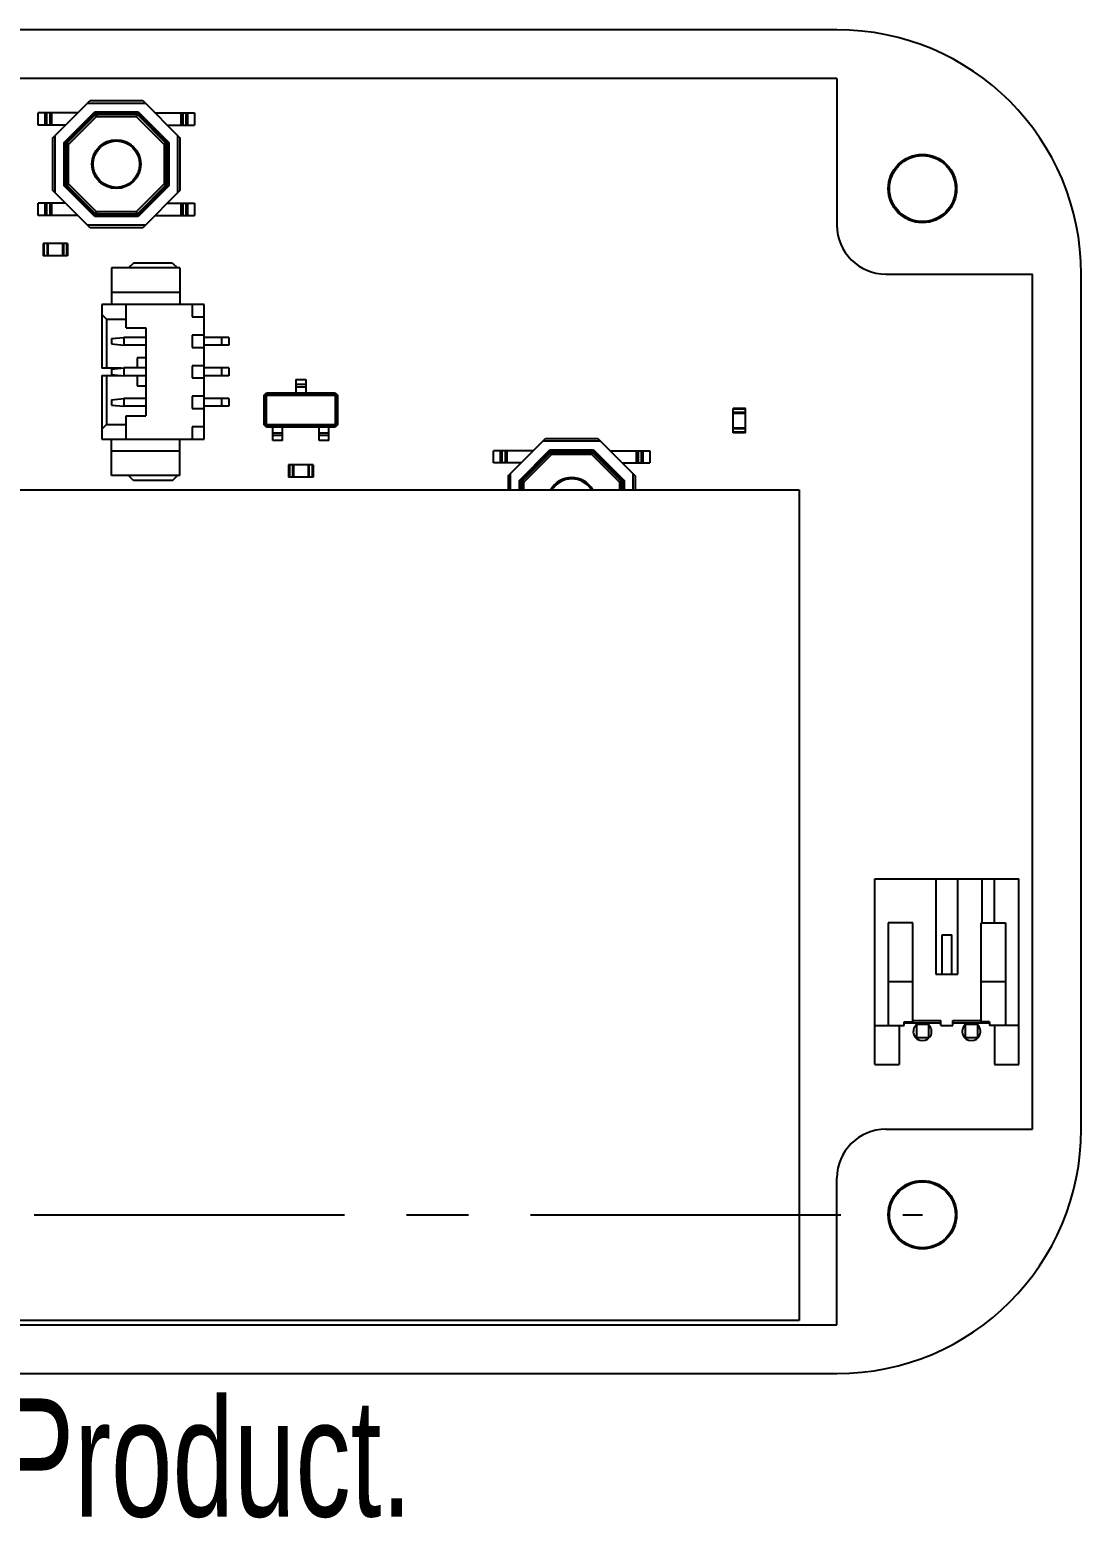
# Model space of a CAD drawing. Header units: millimetres. Extents: x -45 to 45, y -42.1 to 27.5.
# Drawn here: x 2 to 45, y -33.4 to 27.5 of the extents above; entities that cross this region are included whole.
import ezdxf

# ---------------------------------------------------------------- set-up
doc = ezdxf.new("R2010")
doc.units = ezdxf.units.MM
doc.linetypes.add('CENTERX2', pattern=[20.32, 12.7, -2.54, 2.54, -2.54])
doc.styles.add('SLDTEXTSTYLE0', font='TXT', dxfattribs={"width": 0.7})

msp = doc.modelspace()

# ---------------------------------------------------------------- linework, layer by layer
at = {"color": 7, "linetype": 'Continuous', "lineweight": 25}
for p, q in [((35, 27.5), (-35, 27.5)), ((35, 25.5), (-35, 25.5)), ((35, 25.5), (35, 19.5)), ((2.9, 23.077), (4.423, 24.6)), ((4.323, 24.5), (6.677, 24.5)), ((4.423, 24.6), (6.577, 24.6)), ((6.577, 24.6), (8.1, 23.077)), ((3.923, 24.1), (2.3, 24.1)), ((2.3, 23.6), (2.3, 24.1)), ((2.582, 23.6), (2.582, 24.1)), ((2.655, 23.6), (2.655, 24.1)), ((2.784, 23.6), (2.784, 24.1)), ((2.857, 23.6), (2.857, 24.1)), ((3.358, 22.887), (4.613, 24.142)), ((3.407, 22.867), (4.633, 24.093)), ((3.483, 22.872), (4.628, 24.017)), ((3.546, 22.81), (4.69, 23.954)), ((4.613, 24.142), (4.653, 24.044)), ((4.613, 24.142), (6.387, 24.142)), ((4.633, 24.093), (6.367, 24.093)), ((4.69, 24.043), (6.31, 24.043)), ((4.69, 23.954), (6.31, 23.954)), ((6.31, 23.954), (7.454, 22.81)), ((6.387, 24.142), (6.347, 24.044)), ((6.367, 24.093), (7.593, 22.867)), ((6.372, 24.017), (7.517, 22.872)), ((6.387, 24.142), (7.642, 22.887)), ((7.077, 24.1), (8.7, 24.1)), ((8.143, 24.1), (8.143, 23.6)), ((8.216, 24.1), (8.216, 23.6)), ((8.345, 24.1), (8.345, 23.6)), ((8.418, 24.1), (8.418, 23.6)), ((8.7, 24.1), (8.7, 23.6)), ((3.423, 23.6), (2.3, 23.6)), ((3, 20.823), (3, 23.177)), ((7.577, 23.6), (8.7, 23.6)), ((8, 23.177), (8, 20.823)), ((2.9, 20.923), (2.9, 23.077)), ((3.358, 22.887), (3.456, 22.847)), ((3.358, 21.113), (3.358, 22.887)), ((3.407, 21.133), (3.407, 22.867)), ((3.457, 21.19), (3.457, 22.81)), ((3.546, 21.19), (3.546, 22.81)), ((7.454, 22.81), (7.454, 21.19)), ((7.543, 22.81), (7.543, 21.19)), ((7.642, 22.887), (7.544, 22.847)), ((7.593, 22.867), (7.593, 21.133)), ((7.642, 22.887), (7.642, 21.113)), ((8.1, 23.077), (8.1, 20.923)), ((6.5, 22), (6.45, 22)), ((4.423, 19.4), (2.9, 20.923)), ((3.358, 21.113), (3.456, 21.153)), ((4.613, 19.858), (3.358, 21.113)), ((4.633, 19.907), (3.407, 21.133)), ((4.628, 19.983), (3.483, 21.128)), ((4.69, 20.046), (3.546, 21.19)), ((7.454, 21.19), (6.31, 20.046)), ((7.593, 21.133), (6.367, 19.907)), ((7.517, 21.128), (6.372, 19.983)), ((7.642, 21.113), (6.387, 19.858)), ((8.1, 20.923), (6.577, 19.4)), ((7.642, 21.113), (7.544, 21.153)), ((3.423, 20.4), (2.3, 20.4)), ((2.3, 19.9), (2.3, 20.4)), ((2.582, 19.9), (2.582, 20.4)), ((2.655, 19.9), (2.655, 20.4)), ((2.784, 19.9), (2.784, 20.4)), ((2.857, 19.9), (2.857, 20.4)), ((7.577, 20.4), (8.7, 20.4)), ((8.143, 20.4), (8.143, 19.9)), ((8.216, 20.4), (8.216, 19.9)), ((8.345, 20.4), (8.345, 19.9)), ((8.418, 20.4), (8.418, 19.9)), ((8.7, 20.4), (8.7, 19.9)), ((3.923, 19.9), (2.3, 19.9)), ((6.677, 19.5), (4.323, 19.5)), ((4.613, 19.858), (4.653, 19.956)), ((6.387, 19.858), (4.613, 19.858)), ((6.367, 19.907), (4.633, 19.907)), ((6.31, 20.046), (4.69, 20.046)), ((6.31, 19.957), (4.69, 19.957)), ((6.387, 19.858), (6.347, 19.956)), ((7.077, 19.9), (8.7, 19.9)), ((6.577, 19.4), (4.423, 19.4)), ((2.5, 18.75), (2.5, 18.25)), ((3.5, 18.75), (2.5, 18.75)), ((2.535, 18.75), (2.535, 18.25)), ((2.665, 18.75), (2.665, 18.25)), ((2.7, 18.75), (2.7, 18.25)), ((3.3, 18.75), (3.3, 18.25)), ((3.335, 18.75), (3.335, 18.25)), ((3.465, 18.75), (3.465, 18.25)), ((3.5, 18.75), (3.5, 18.25)), ((3.5, 18.25), (2.5, 18.25)), ((5.3, 17.75), (5.3, 16.25)), ((8.1, 17.75), (5.3, 17.75)), ((6.2, 17.95), (6, 17.75)), ((7.8, 17.95), (6.2, 17.95)), ((7.8, 17.95), (8, 17.75)), ((8.1, 17.75), (8.1, 16.25)), ((37, 17.5), (43, 17.5)), ((43, -17.5), (43, 17.5)), ((45, -17.5), (45, 17.5)), ((8.1, 16.75), (5.3, 16.75)), ((9.1, 16.25), (4.9, 16.25)), ((4.9, 16.25), (4.9, 13.65)), ((4.9, 15.85), (5.1, 15.65)), ((5.9, 15.3), (5.9, 16.25)), ((8.6, 16.25), (8.6, 15.75)), ((9.1, 10.75), (9.1, 16.25)), ((5.1, 15.65), (5.9, 15.65)), ((5.1, 15.65), (5.1, 13.65)), ((5.9, 15.3), (6.7, 15.3)), ((6.7, 15.3), (6.7, 11.7)), ((8.6, 15.75), (9.1, 15.75)), ((5.3, 14.86), (5.8, 14.91)), ((5.3, 14.86), (5.3, 14.64)), ((5.3, 14.64), (5.8, 14.59)), ((5.8, 14.91), (5.8, 14.59)), ((6.7, 14.91), (5.8, 14.91)), ((9.1, 15), (8.6, 15)), ((8.6, 15), (8.6, 14.5)), ((10.1, 14.91), (9.1, 14.91)), ((9.8, 14.91), (9.8, 14.59)), ((10.1, 14.91), (10.1, 14.59)), ((6.7, 14.59), (5.8, 14.59)), ((6.7, 14.075), (6.35, 14.075)), ((6.35, 14.075), (6.35, 13.66)), ((8.6, 14.5), (9.1, 14.5)), ((10.1, 14.59), (9.1, 14.59)), ((5.7, 13.65), (4.9, 13.65)), ((5.3, 13.61), (5.8, 13.66)), ((5.3, 13.61), (5.3, 13.39)), ((5.8, 13.66), (5.8, 13.34)), ((6.7, 13.66), (5.8, 13.66)), ((9.1, 13.75), (8.6, 13.75)), ((8.6, 13.75), (8.6, 13.25)), ((10.1, 13.66), (9.1, 13.66)), ((9.8, 13.66), (9.8, 13.34)), ((10.1, 13.66), (10.1, 13.34)), ((4.9, 13.35), (4.9, 10.75)), ((4.9, 13.35), (5.7, 13.35)), ((5.1, 13.35), (5.1, 11.35)), ((5.3, 13.39), (5.8, 13.34)), ((6.7, 13.34), (5.8, 13.34)), ((6.35, 13.34), (6.35, 12.925)), ((6.35, 12.925), (6.7, 12.925)), ((8.6, 13.25), (9.1, 13.25)), ((10.1, 13.34), (9.1, 13.34)), ((12.85, 13.188), (12.85, 12.613)), ((12.85, 13.188), (13.25, 13.188)), ((12.85, 12.988), (13.25, 12.988)), ((12.85, 12.887), (13.25, 12.887)), ((13.25, 13.188), (13.25, 12.613)), ((5.3, 12.36), (5.8, 12.41)), ((5.3, 12.36), (5.3, 12.14)), ((6.7, 12.41), (5.8, 12.41)), ((5.8, 12.41), (5.8, 12.09)), ((9.1, 12.5), (8.6, 12.5)), ((8.6, 12.5), (8.6, 12)), ((10.1, 12.41), (9.1, 12.41)), ((9.8, 12.41), (9.8, 12.09)), ((10.1, 12.41), (10.1, 12.09)), ((11.55, 12.543), (11.645, 12.637)), ((11.55, 12.543), (11.642, 12.497)), ((11.55, 11.332), (11.55, 12.543)), ((11.575, 12.53), (11.658, 12.613)), ((11.575, 11.345), (11.575, 12.53)), ((11.642, 12.497), (11.691, 12.546)), ((11.642, 11.378), (11.642, 12.497)), ((11.645, 12.637), (11.691, 12.546)), ((11.645, 12.637), (14.455, 12.637)), ((11.658, 12.613), (14.443, 12.613)), ((11.691, 12.546), (14.409, 12.546)), ((14.455, 12.637), (14.409, 12.546)), ((14.409, 12.546), (14.458, 12.497)), ((14.443, 12.613), (14.525, 12.53)), ((14.455, 12.637), (14.55, 12.543)), ((14.55, 12.543), (14.458, 12.497)), ((14.458, 12.497), (14.458, 11.378)), ((14.525, 12.53), (14.525, 11.345)), ((14.55, 12.543), (14.55, 11.332)), ((5.3, 12.14), (5.8, 12.09)), ((6.7, 12.09), (5.8, 12.09)), ((5.9, 11.7), (6.7, 11.7)), ((5.9, 10.75), (5.9, 11.7)), ((8.6, 12), (9.1, 12)), ((10.1, 12.09), (9.1, 12.09)), ((30.75, 11), (30.75, 12)), ((31.25, 12), (30.75, 12)), ((31.25, 11.965), (30.75, 11.965)), ((31.25, 11.835), (30.75, 11.835)), ((31.25, 11.8), (30.75, 11.8)), ((31.25, 11), (31.25, 12)), ((4.9, 11.15), (5.1, 11.35)), ((5.1, 11.35), (5.9, 11.35)), ((9.1, 11.25), (8.6, 11.25)), ((8.6, 11.25), (8.6, 10.75)), ((11.55, 11.332), (11.642, 11.378)), ((11.645, 11.238), (11.55, 11.332)), ((11.658, 11.262), (11.575, 11.345)), ((11.691, 11.329), (11.642, 11.378)), ((11.645, 11.238), (11.691, 11.329)), ((14.455, 11.238), (11.645, 11.238)), ((14.443, 11.262), (11.658, 11.262)), ((14.409, 11.329), (11.691, 11.329)), ((11.9, 10.688), (11.9, 11.262)), ((12.3, 10.988), (11.9, 10.988)), ((12.3, 10.688), (12.3, 11.262)), ((13.8, 10.688), (13.8, 11.262)), ((14.2, 10.988), (13.8, 10.988)), ((14.2, 10.688), (14.2, 11.262)), ((14.458, 11.378), (14.409, 11.329)), ((14.455, 11.238), (14.409, 11.329)), ((14.525, 11.345), (14.443, 11.262)), ((14.55, 11.332), (14.455, 11.238)), ((14.55, 11.332), (14.458, 11.378)), ((31.25, 11.2), (30.75, 11.2)), ((31.25, 11.165), (30.75, 11.165)), ((31.25, 11.035), (30.75, 11.035)), ((31.25, 11), (30.75, 11)), ((4.9, 10.75), (9.1, 10.75)), ((5.3, 9.25), (5.3, 10.75)), ((8.1, 9.25), (8.1, 10.75)), ((12.3, 10.887), (11.9, 10.887)), ((12.3, 10.688), (11.9, 10.688)), ((14.2, 10.887), (13.8, 10.887)), ((14.2, 10.688), (13.8, 10.688)), ((21.54, 9.247), (23.063, 10.77)), ((22.963, 10.67), (25.317, 10.67)), ((23.063, 10.77), (25.217, 10.77)), ((25.217, 10.77), (26.74, 9.247)), ((8.1, 10.25), (5.3, 10.25)), ((22.563, 10.27), (20.94, 10.27)), ((20.94, 9.77), (20.94, 10.27)), ((22.063, 9.77), (20.94, 9.77)), ((21.221, 9.77), (21.221, 10.27)), ((21.294, 9.77), (21.294, 10.27)), ((21.424, 9.77), (21.424, 10.27)), ((21.497, 9.77), (21.497, 10.27)), ((21.998, 9.057), (23.252, 10.312)), ((22.047, 9.037), (23.273, 10.263)), ((22.123, 9.042), (23.267, 10.187)), ((22.185, 8.98), (23.33, 10.124)), ((23.252, 10.312), (23.293, 10.214)), ((23.252, 10.312), (25.027, 10.312)), ((23.273, 10.263), (25.006, 10.263)), ((23.33, 10.213), (24.949, 10.213)), ((23.33, 10.124), (24.949, 10.124)), ((24.949, 10.124), (26.094, 8.98)), ((25.027, 10.312), (24.986, 10.214)), ((25.006, 10.263), (26.232, 9.037)), ((25.012, 10.187), (26.157, 9.042)), ((25.027, 10.312), (26.282, 9.057)), ((25.717, 10.27), (27.34, 10.27)), ((26.217, 9.77), (27.34, 9.77)), ((26.783, 10.27), (26.783, 9.77)), ((26.855, 10.27), (26.855, 9.77)), ((26.985, 10.27), (26.985, 9.77)), ((27.058, 10.27), (27.058, 9.77)), ((27.34, 10.27), (27.34, 9.77)), ((8.1, 9.25), (5.3, 9.25)), ((6.2, 9.05), (6, 9.25)), ((7.8, 9.05), (8, 9.25)), ((12.55, 9.688), (12.55, 9.188)), ((13.55, 9.688), (12.55, 9.688)), ((13.55, 9.188), (12.55, 9.188)), ((12.585, 9.688), (12.585, 9.188)), ((12.715, 9.688), (12.715, 9.188)), ((12.75, 9.688), (12.75, 9.188)), ((13.35, 9.688), (13.35, 9.188)), ((13.385, 9.688), (13.385, 9.188)), ((13.515, 9.688), (13.515, 9.188)), ((13.55, 9.688), (13.55, 9.188)), ((21.54, 9.247), (21.54, 8.671)), ((21.64, 8.671), (21.64, 9.347)), ((26.64, 9.347), (26.64, 8.671)), ((26.74, 9.247), (26.74, 8.671)), ((-26.542, 8.671), (33.458, 8.671)), ((7.8, 9.05), (6.2, 9.05)), ((21.998, 9.057), (22.096, 9.017)), ((21.998, 8.671), (21.998, 9.057)), ((22.047, 8.671), (22.047, 9.037)), ((22.097, 8.671), (22.097, 8.98)), ((22.185, 8.671), (22.185, 8.98)), ((26.094, 8.98), (26.094, 8.671)), ((26.183, 8.98), (26.183, 8.671)), ((26.282, 9.057), (26.184, 9.017)), ((26.232, 9.037), (26.232, 8.671)), ((26.282, 9.057), (26.282, 8.671)), ((33.458, 8.671), (33.458, -25.329)), ((36.55, -7.25), (42.45, -7.25)), ((36.55, -14.85), (36.55, -7.25)), ((39.05, -7.25), (39.05, -11.15)), ((39.95, -11.15), (39.95, -7.25)), ((40.95, -9.05), (40.95, -7.25)), ((41.45, -9.05), (41.45, -7.25)), ((42.45, -14.85), (42.45, -7.25)), ((38.1, -9.05), (37.1, -9.05)), ((37.1, -9.05), (37.1, -13.25)), ((38.1, -13.1), (38.1, -9.05)), ((40.9, -9.05), (41.9, -9.05)), ((40.9, -13.1), (40.9, -9.05)), ((41.9, -9.05), (41.9, -13.25)), ((39.3, -9.55), (39.7, -9.55)), ((39.3, -11.15), (39.3, -9.55)), ((39.7, -11.15), (39.7, -9.55)), ((37.1, -11.45), (38.1, -11.45)), ((39.05, -11.15), (39.95, -11.15)), ((40.9, -11.45), (41.9, -11.45)), ((36.55, -13.25), (37.75, -13.25)), ((37.55, -13.25), (37.55, -14.85)), ((37.75, -13.1), (38.1, -13.1)), ((37.75, -13.25), (37.75, -13.1)), ((37.75, -13.15), (39.25, -13.15)), ((38.1, -13.05), (39.25, -13.05)), ((38.25, -13.15), (38.25, -13.75)), ((38.25, -13.2), (38.75, -13.2)), ((38.75, -13.15), (38.75, -13.75)), ((39.25, -13.25), (39.25, -13.05)), ((39.25, -13.25), (39.75, -13.25)), ((39.75, -13.05), (40.9, -13.05)), ((39.75, -13.25), (39.75, -13.05)), ((39.75, -13.15), (41.25, -13.15)), ((40.25, -13.15), (40.25, -13.75)), ((40.25, -13.2), (40.75, -13.2)), ((40.75, -13.15), (40.75, -13.75)), ((41.25, -13.1), (40.9, -13.1)), ((41.25, -13.1), (41.25, -13.25)), ((42.45, -13.25), (41.25, -13.25)), ((41.45, -13.25), (41.45, -14.85)), ((38.25, -13.75), (38.75, -13.75)), ((40.25, -13.75), (40.75, -13.75)), ((36.55, -14.85), (37.55, -14.85)), ((41.45, -14.85), (42.45, -14.85)), ((37, -17.5), (43, -17.5)), ((35, -25.5), (35, -19.5)), ((-35, -25.5), (35, -25.5)), ((33.458, -25.329), (-26.542, -25.329)), ((-35, -27.5), (35, -27.5))]:
    msp.add_line(p, q, dxfattribs=at)
at = {"color": 7, "linetype": 'CENTERX2'}
msp.add_line((-38.5, -21), (38.5, -21), dxfattribs=at)
at = {"color": 7, "linetype": 'Continuous', "lineweight": 25}
for centre, radius in [((5.5, 22), 1), ((5.5, 22), 0.95), ((38.5, 21), 1.4), ((38.5, 21), 1.35), ((38.5, -21), 1.4), ((38.5, -21), 1.35)]:
    msp.add_circle(centre, radius, dxfattribs=at)
at = {"color": 7, "linetype": 'Continuous'}
for centre in [(38.5, 21), (38.5, -21)]:
    msp.add_circle(centre, 1.4, dxfattribs=at)
at = {"color": 7, "linetype": 'Continuous', "lineweight": 25}
for centre, radius, start, end in [((35, 17.5), 10, 0, 90), ((37, 19.5), 2, 180, 270), ((24.14, 8.17), 1, 30.04449, 149.95551), ((24.14, 8.17), 0.95, 31.80456, 148.19544), ((38.5, -13.5), 0.375, 131.81031, 48.18969), ((40.5, -13.5), 0.375, 131.81031, 48.18969), ((37, -19.5), 2, 90, 180), ((35, -17.5), 10, 270, 0)]:
    msp.add_arc(centre, radius, start, end, dxfattribs=at)
for points, knots in [([(4.628, 24.017), (4.633, 24.022), (4.639, 24.028), (4.647, 24.035), (4.65, 24.038), (4.652, 24.041), (4.653, 24.042), (4.653, 24.043), (4.653, 24.044), (4.653, 24.044)], [0, 0, 0, 0, 0.499854, 0.625268, 0.749328, 0.810133, 0.869578, 0.931682, 1, 1, 1, 1]), ([(4.69, 23.954), (4.683, 23.962), (4.668, 23.976), (4.649, 23.996), (4.634, 24.011), (4.63, 24.015), (4.628, 24.017)], [0, 0, 0, 0, 0.242213, 0.5, 0.757787, 1, 1, 1, 1]), ([(4.653, 24.044), (4.654, 24.044), (4.654, 24.043), (4.656, 24.043), (4.658, 24.043), (4.66, 24.042), (4.664, 24.042), (4.674, 24.042), (4.684, 24.043), (4.69, 24.043)], [0, 0, 0, 0, 0.124777, 0.180233, 0.234852, 0.291887, 0.354215, 0.502689, 1, 1, 1, 1]), ([(4.69, 24.043), (4.69, 24.04), (4.69, 24.035), (4.69, 24.013), (4.69, 23.986), (4.69, 23.965), (4.69, 23.954)], [0, 0, 0, 0, 0.242213, 0.5, 0.757787, 1, 1, 1, 1]), ([(6.347, 24.044), (6.347, 24.044), (6.346, 24.044), (6.345, 24.043), (6.343, 24.043), (6.34, 24.042), (6.336, 24.042), (6.325, 24.042), (6.316, 24.043), (6.31, 24.043)], [0, 0, 0, 0, 0.068318, 0.130422, 0.189867, 0.250672, 0.374732, 0.500146, 1, 1, 1, 1]), ([(6.31, 24.043), (6.31, 24.04), (6.31, 24.035), (6.31, 24.013), (6.31, 23.986), (6.31, 23.965), (6.31, 23.954)], [0, 0, 0, 0, 0.242213, 0.5, 0.757787, 1, 1, 1, 1]), ([(6.31, 23.954), (6.317, 23.962), (6.332, 23.976), (6.351, 23.996), (6.366, 24.011), (6.37, 24.015), (6.372, 24.017)], [0, 0, 0, 0, 0.242213, 0.5, 0.757787, 1, 1, 1, 1]), ([(6.372, 24.017), (6.367, 24.022), (6.36, 24.028), (6.353, 24.035), (6.35, 24.038), (6.349, 24.04), (6.348, 24.041), (6.347, 24.043), (6.347, 24.044), (6.347, 24.044)], [0, 0, 0, 0, 0.497311, 0.645785, 0.708113, 0.765148, 0.819767, 0.875223, 1, 1, 1, 1]), ([(3.483, 22.872), (3.478, 22.867), (3.472, 22.86), (3.465, 22.853), (3.462, 22.85), (3.46, 22.849), (3.459, 22.848), (3.457, 22.847), (3.456, 22.847), (3.456, 22.847)], [0, 0, 0, 0, 0.497311, 0.645785, 0.708113, 0.765148, 0.819767, 0.875223, 1, 1, 1, 1]), ([(3.456, 22.847), (3.456, 22.847), (3.456, 22.846), (3.457, 22.845), (3.457, 22.843), (3.458, 22.84), (3.458, 22.836), (3.458, 22.825), (3.457, 22.816), (3.457, 22.81)], [0, 0, 0, 0, 0.068318, 0.130422, 0.189867, 0.250672, 0.374732, 0.500146, 1, 1, 1, 1]), ([(3.457, 22.81), (3.46, 22.81), (3.465, 22.81), (3.487, 22.81), (3.514, 22.81), (3.535, 22.81), (3.546, 22.81)], [0, 0, 0, 0, 0.242213, 0.5, 0.757787, 1, 1, 1, 1]), ([(3.546, 22.81), (3.538, 22.817), (3.524, 22.832), (3.504, 22.851), (3.489, 22.866), (3.485, 22.87), (3.483, 22.872)], [0, 0, 0, 0, 0.242213, 0.5, 0.757787, 1, 1, 1, 1]), ([(7.517, 22.872), (7.515, 22.87), (7.511, 22.866), (7.496, 22.851), (7.476, 22.832), (7.462, 22.817), (7.454, 22.81)], [0, 0, 0, 0, 0.242213, 0.5, 0.757787, 1, 1, 1, 1]), ([(7.454, 22.81), (7.465, 22.81), (7.486, 22.81), (7.513, 22.81), (7.535, 22.81), (7.54, 22.81), (7.543, 22.81)], [0, 0, 0, 0, 0.242213, 0.5, 0.757787, 1, 1, 1, 1]), ([(7.544, 22.847), (7.544, 22.847), (7.543, 22.847), (7.542, 22.847), (7.541, 22.848), (7.538, 22.85), (7.535, 22.853), (7.528, 22.861), (7.522, 22.867), (7.517, 22.872)], [0, 0, 0, 0, 0.068318, 0.130422, 0.189867, 0.250672, 0.374732, 0.500146, 1, 1, 1, 1]), ([(7.543, 22.81), (7.543, 22.816), (7.542, 22.826), (7.542, 22.836), (7.542, 22.84), (7.543, 22.842), (7.543, 22.844), (7.543, 22.846), (7.544, 22.846), (7.544, 22.847)], [0, 0, 0, 0, 0.497311, 0.645785, 0.708113, 0.765148, 0.819767, 0.875223, 1, 1, 1, 1]), ([(3.457, 21.19), (3.457, 21.184), (3.458, 21.174), (3.458, 21.164), (3.458, 21.16), (3.457, 21.158), (3.457, 21.156), (3.457, 21.154), (3.456, 21.154), (3.456, 21.153)], [0, 0, 0, 0, 0.4973113, 0.6457851, 0.7081132, 0.7651484, 0.8197673, 0.8752234, 1, 1, 1, 1]), ([(3.456, 21.153), (3.456, 21.153), (3.457, 21.153), (3.458, 21.153), (3.459, 21.152), (3.462, 21.15), (3.465, 21.147), (3.472, 21.139), (3.478, 21.133), (3.483, 21.128)], [0, 0, 0, 0, 0.0683176, 0.1304225, 0.189867, 0.2506718, 0.3747318, 0.5001465, 1, 1, 1, 1]), ([(3.546, 21.19), (3.535, 21.19), (3.514, 21.19), (3.487, 21.19), (3.465, 21.19), (3.46, 21.19), (3.457, 21.19)], [0, 0, 0, 0, 0.242213, 0.5, 0.757787, 1, 1, 1, 1]), ([(3.483, 21.128), (3.485, 21.13), (3.489, 21.134), (3.504, 21.149), (3.524, 21.168), (3.538, 21.183), (3.546, 21.19)], [0, 0, 0, 0, 0.242213, 0.5, 0.757787, 1, 1, 1, 1]), ([(7.454, 21.19), (7.462, 21.183), (7.476, 21.168), (7.496, 21.149), (7.511, 21.134), (7.515, 21.13), (7.517, 21.128)], [0, 0, 0, 0, 0.242213, 0.5, 0.757787, 1, 1, 1, 1]), ([(7.543, 21.19), (7.54, 21.19), (7.535, 21.19), (7.513, 21.19), (7.486, 21.19), (7.465, 21.19), (7.454, 21.19)], [0, 0, 0, 0, 0.242213, 0.5, 0.757787, 1, 1, 1, 1]), ([(7.517, 21.128), (7.522, 21.133), (7.528, 21.14), (7.535, 21.147), (7.538, 21.15), (7.54, 21.151), (7.541, 21.152), (7.543, 21.153), (7.544, 21.153), (7.544, 21.153)], [0, 0, 0, 0, 0.497311, 0.645785, 0.708113, 0.765148, 0.819767, 0.875223, 1, 1, 1, 1]), ([(7.544, 21.153), (7.544, 21.153), (7.544, 21.154), (7.543, 21.155), (7.543, 21.157), (7.542, 21.16), (7.542, 21.164), (7.542, 21.175), (7.543, 21.184), (7.543, 21.19)], [0, 0, 0, 0, 0.068318, 0.130422, 0.189867, 0.250672, 0.374732, 0.500146, 1, 1, 1, 1]), ([(4.69, 20.046), (4.683, 20.038), (4.668, 20.024), (4.649, 20.004), (4.634, 19.989), (4.63, 19.985), (4.628, 19.983)], [0, 0, 0, 0, 0.242213, 0.5, 0.757787, 1, 1, 1, 1]), ([(4.628, 19.983), (4.633, 19.978), (4.64, 19.972), (4.647, 19.965), (4.65, 19.962), (4.651, 19.96), (4.652, 19.959), (4.653, 19.957), (4.653, 19.956), (4.653, 19.956)], [0, 0, 0, 0, 0.497311, 0.645785, 0.708113, 0.765148, 0.819767, 0.875223, 1, 1, 1, 1]), ([(4.653, 19.956), (4.653, 19.956), (4.654, 19.956), (4.655, 19.957), (4.657, 19.957), (4.66, 19.958), (4.664, 19.958), (4.675, 19.958), (4.684, 19.957), (4.69, 19.957)], [0, 0, 0, 0, 0.068318, 0.130422, 0.189867, 0.250672, 0.374732, 0.500146, 1, 1, 1, 1]), ([(4.69, 19.957), (4.69, 19.96), (4.69, 19.965), (4.69, 19.987), (4.69, 20.014), (4.69, 20.035), (4.69, 20.046)], [0, 0, 0, 0, 0.242213, 0.5, 0.757787, 1, 1, 1, 1]), ([(6.31, 20.046), (6.31, 20.035), (6.31, 20.014), (6.31, 19.987), (6.31, 19.965), (6.31, 19.96), (6.31, 19.957)], [0, 0, 0, 0, 0.242213, 0.5, 0.757787, 1, 1, 1, 1]), ([(6.372, 19.983), (6.37, 19.985), (6.366, 19.989), (6.351, 20.004), (6.332, 20.024), (6.317, 20.038), (6.31, 20.046)], [0, 0, 0, 0, 0.242213, 0.5, 0.757787, 1, 1, 1, 1]), ([(6.31, 19.957), (6.316, 19.957), (6.326, 19.958), (6.336, 19.958), (6.34, 19.958), (6.342, 19.957), (6.344, 19.957), (6.346, 19.957), (6.346, 19.956), (6.347, 19.956)], [0, 0, 0, 0, 0.497311, 0.645785, 0.708113, 0.765148, 0.819767, 0.875223, 1, 1, 1, 1]), ([(6.347, 19.956), (6.347, 19.956), (6.347, 19.957), (6.347, 19.958), (6.348, 19.959), (6.35, 19.962), (6.353, 19.965), (6.361, 19.972), (6.367, 19.978), (6.372, 19.983)], [0, 0, 0, 0, 0.068318, 0.130422, 0.189867, 0.250672, 0.374732, 0.500146, 1, 1, 1, 1]), ([(23.267, 10.187), (23.273, 10.192), (23.279, 10.198), (23.287, 10.205), (23.29, 10.208), (23.292, 10.211), (23.292, 10.212), (23.293, 10.213), (23.293, 10.214), (23.293, 10.214)], [0, 0, 0, 0, 0.4998535, 0.6252682, 0.7493282, 0.810133, 0.8695775, 0.9316824, 1, 1, 1, 1]), ([(23.33, 10.124), (23.323, 10.132), (23.308, 10.146), (23.288, 10.166), (23.273, 10.181), (23.269, 10.185), (23.267, 10.187)], [0, 0, 0, 0, 0.242213, 0.5, 0.757787, 1, 1, 1, 1]), ([(23.293, 10.214), (23.293, 10.214), (23.294, 10.213), (23.296, 10.213), (23.298, 10.213), (23.3, 10.212), (23.304, 10.212), (23.314, 10.212), (23.323, 10.213), (23.33, 10.213)], [0, 0, 0, 0, 0.124777, 0.180233, 0.234852, 0.291887, 0.354215, 0.502689, 1, 1, 1, 1]), ([(23.33, 10.213), (23.33, 10.21), (23.33, 10.205), (23.33, 10.183), (23.33, 10.156), (23.33, 10.135), (23.33, 10.124)], [0, 0, 0, 0, 0.242213, 0.5, 0.757787, 1, 1, 1, 1]), ([(24.986, 10.214), (24.986, 10.214), (24.986, 10.214), (24.985, 10.213), (24.983, 10.213), (24.98, 10.212), (24.976, 10.212), (24.965, 10.212), (24.956, 10.213), (24.949, 10.213)], [0, 0, 0, 0, 0.0683176, 0.1304225, 0.189867, 0.2506718, 0.3747318, 0.5001465, 1, 1, 1, 1]), ([(24.949, 10.213), (24.949, 10.21), (24.949, 10.205), (24.949, 10.183), (24.949, 10.156), (24.949, 10.135), (24.949, 10.124)], [0, 0, 0, 0, 0.242213, 0.5, 0.757787, 1, 1, 1, 1]), ([(24.949, 10.124), (24.956, 10.132), (24.971, 10.146), (24.991, 10.166), (25.006, 10.181), (25.01, 10.185), (25.012, 10.187)], [0, 0, 0, 0, 0.242213, 0.5, 0.757787, 1, 1, 1, 1]), ([(25.012, 10.187), (25.007, 10.192), (25, 10.198), (24.993, 10.205), (24.99, 10.208), (24.989, 10.21), (24.987, 10.211), (24.986, 10.213), (24.986, 10.214), (24.986, 10.214)], [0, 0, 0, 0, 0.497311, 0.645785, 0.708113, 0.765148, 0.819767, 0.875223, 1, 1, 1, 1]), ([(22.123, 9.042), (22.118, 9.037), (22.112, 9.03), (22.105, 9.023), (22.102, 9.02), (22.1, 9.019), (22.098, 9.018), (22.097, 9.017), (22.096, 9.017), (22.096, 9.017)], [0, 0, 0, 0, 0.497311, 0.645785, 0.708113, 0.765148, 0.819767, 0.875223, 1, 1, 1, 1]), ([(22.096, 9.017), (22.096, 9.017), (22.096, 9.016), (22.096, 9.015), (22.097, 9.013), (22.097, 9.01), (22.097, 9.006), (22.097, 8.995), (22.097, 8.986), (22.097, 8.98)], [0, 0, 0, 0, 0.068318, 0.130422, 0.189867, 0.250672, 0.374732, 0.500146, 1, 1, 1, 1]), ([(22.097, 8.98), (22.099, 8.98), (22.105, 8.98), (22.126, 8.98), (22.154, 8.98), (22.175, 8.98), (22.185, 8.98)], [0, 0, 0, 0, 0.242213, 0.5, 0.757787, 1, 1, 1, 1]), ([(22.185, 8.98), (22.178, 8.987), (22.163, 9.002), (22.144, 9.021), (22.129, 9.036), (22.125, 9.04), (22.123, 9.042)], [0, 0, 0, 0, 0.242213, 0.5, 0.757787, 1, 1, 1, 1]), ([(26.157, 9.042), (26.155, 9.04), (26.151, 9.036), (26.136, 9.021), (26.116, 9.002), (26.101, 8.987), (26.094, 8.98)], [0, 0, 0, 0, 0.242213, 0.5, 0.757787, 1, 1, 1, 1]), ([(26.094, 8.98), (26.104, 8.98), (26.125, 8.98), (26.153, 8.98), (26.174, 8.98), (26.18, 8.98), (26.183, 8.98)], [0, 0, 0, 0, 0.242213, 0.5, 0.757787, 1, 1, 1, 1]), ([(26.184, 9.017), (26.183, 9.017), (26.183, 9.017), (26.182, 9.017), (26.18, 9.018), (26.178, 9.02), (26.175, 9.023), (26.167, 9.031), (26.161, 9.037), (26.157, 9.042)], [0, 0, 0, 0, 0.068318, 0.130422, 0.189867, 0.250672, 0.374732, 0.500146, 1, 1, 1, 1]), ([(26.183, 8.98), (26.182, 8.986), (26.182, 8.996), (26.182, 9.006), (26.182, 9.01), (26.182, 9.012), (26.182, 9.014), (26.183, 9.016), (26.183, 9.016), (26.184, 9.017)], [0, 0, 0, 0, 0.497311, 0.645785, 0.708113, 0.765148, 0.819767, 0.875223, 1, 1, 1, 1])]:
    msp.add_open_spline(points, degree=3, knots=knots, dxfattribs=at)

# ---------------------------------------------------------------- texts
at = {"color": 7, "linetype": 'Continuous', "insert": (-45, -28.52), "char_height": 4.83362, "attachment_point": 1, "style": 'SLDTEXTSTYLE0'}
msp.add_mtext('SOLIDWORKS Maker Product.', dxfattribs=at)

doc.saveas('drawing.dxf')
